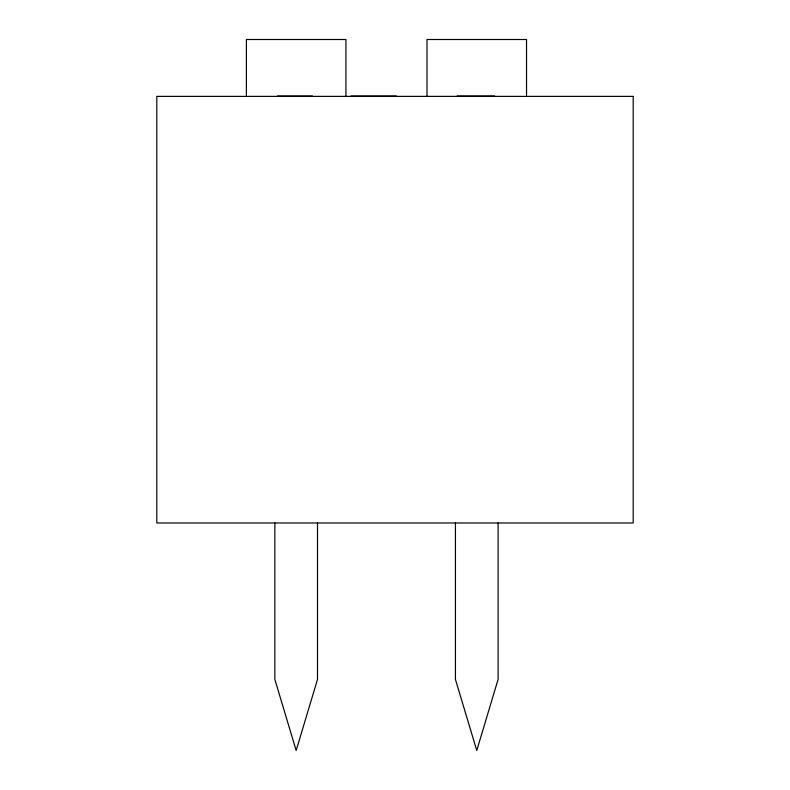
<?xml version="1.0" encoding="UTF-8"?>
<svg xmlns="http://www.w3.org/2000/svg" width="790" height="790" viewBox="0 0 790 790"><rect width="100%" height="100%" fill="white"/><g stroke="black" fill="none" stroke-linecap="round" stroke-linejoin="round"><path stroke-width="1.19" d="M277.537 96.025L312.396 96.025M351.027 96.025L396.294 96.025M457.104 96.025L494.599 96.025M526.535 96.38L526.535 39.5L426.995 39.5L426.995 96.38M498.095 522.98L498.095 679.4L476.765 750.5L455.435 679.4L455.435 522.98M345.941 96.38L345.941 39.5L246.401 39.5L246.401 96.38M317.501 522.98L317.501 679.4L296.171 750.5L274.841 679.4L274.841 522.98M633.185 96.38L156.815 96.38L156.815 522.98L633.185 522.98L633.185 96.38"/></g></svg>
